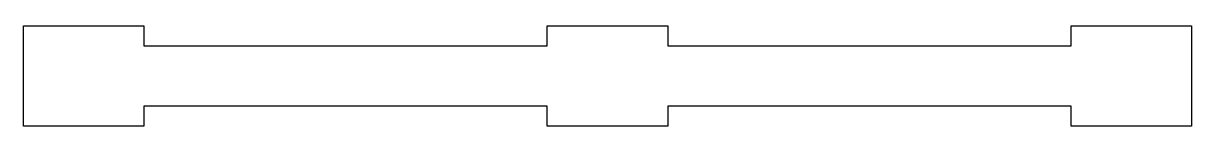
# Model space of a CAD drawing. Header units: millimetres. Extents: x -18 to 176, y -14 to 2.
import ezdxf

# ---------------------------------------------------------------- set-up
doc = ezdxf.new("R2010")
doc.units = ezdxf.units.MM
doc.layers.get('0').update_dxf_attribs({"linetype": 'CONTINUOUS'})

msp = doc.modelspace()

# ---------------------------------------------------------------- linework, layer by layer
msp.add_lwpolyline([(68.96, 2.35), (88.96, 2.35), (88.96, -0.95), (155.96, -0.95), (155.96, 2.35), (175.96, 2.35), (175.96, -14.25), (155.96, -14.25), (155.96, -10.95), (88.96, -10.95), (88.96, -14.25), (68.96, -14.25), (68.96, -10.95), (1.96, -10.95), (1.96, -14.25), (-18.04, -14.25), (-18.04, 2.35), (1.96, 2.35), (1.96, -0.95), (68.96, -0.95)], close=True)

doc.saveas('drawing.dxf')
